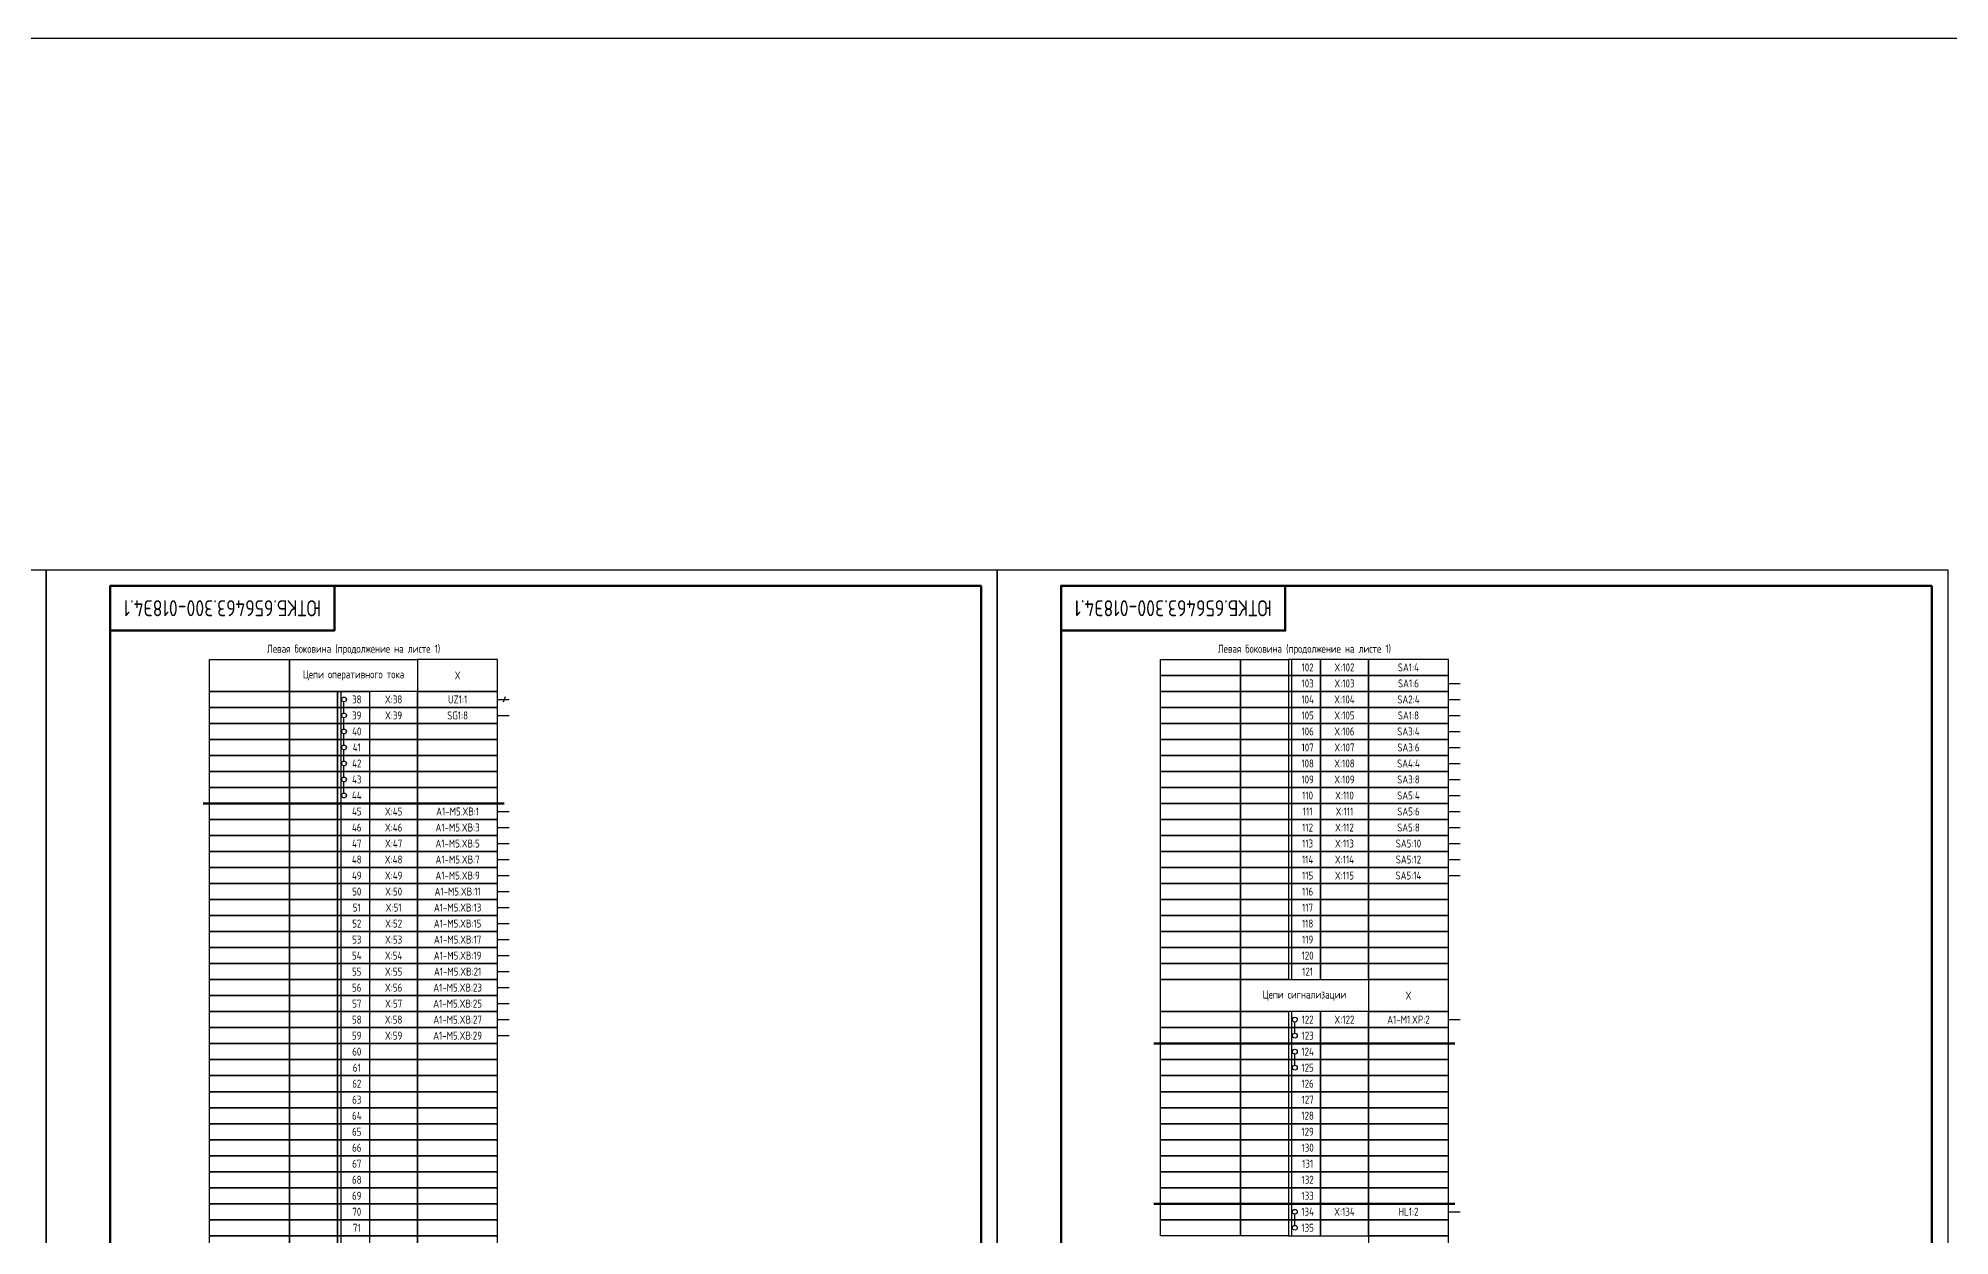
# Model space of a CAD drawing. Header units: millimetres. Extents: x -1036 to 2871, y -90 to 586.
# Drawn here: x 1974 to 2572, y 212 to 586 of the extents above; entities that cross this region are included whole.
import ezdxf

# ---------------------------------------------------------------- set-up
doc = ezdxf.new("R2010")
doc.units = ezdxf.units.MM
doc.styles.add('Gost_type_A', font='GOST_A.TTF')

# ---------------------------------------------------------------- blocks, each defined once
blk = doc.blocks.new('Штамп угловой верхний')
at = {"lineweight": 50}
blk.add_lwpolyline([(0, 0), (70, 0), (70, -14), (0, -14)], close=True, dxfattribs=at)

msp = doc.modelspace()

# ---------------------------------------------------------------- linework, layer by layer
for p, q in [((2366, 392), (2366, 292)), ((2415, 384.5), (2418.62, 384.5)), ((2070, 375.25), (2070, 378.75)), ((2118, 379.5), (2121.62, 379.5)), ((2120.33, 380.31), (2119.75, 378.69)), ((2415, 379.5), (2418.62, 379.5)), ((2070, 370.25), (2070, 373.75)), ((2118, 374.5), (2121.62, 374.5)), ((2415, 374.5), (2418.62, 374.5)), ((2070, 365.25), (2070, 368.75)), ((2415, 369.5), (2418.62, 369.5)), ((2415, 364.5), (2418.62, 364.5)), ((2070, 360.25), (2070, 363.75)), ((2070, 355.25), (2070, 358.75)), ((2415, 359.5), (2418.62, 359.5)), ((2070, 350.25), (2070, 353.75)), ((2415, 354.5), (2418.62, 354.5)), ((2069, 347), (2069, 282)), ((2415, 349.5), (2418.62, 349.5)), ((2118, 344.5), (2121.62, 344.5)), ((2415, 344.5), (2418.62, 344.5)), ((2118, 339.5), (2121.62, 339.5)), ((2118, 334.5), (2121.62, 334.5)), ((2415, 339.5), (2418.62, 339.5)), ((2415, 334.5), (2418.62, 334.5)), ((2118, 329.5), (2121.62, 329.5)), ((2415, 329.5), (2418.62, 329.5)), ((2118, 324.5), (2121.62, 324.5)), ((2415, 324.5), (2418.62, 324.5)), ((2118, 319.5), (2121.62, 319.5)), ((2118, 314.5), (2121.62, 314.5)), ((2118, 309.5), (2121.62, 309.5)), ((2118, 304.5), (2121.62, 304.5)), ((2118, 299.5), (2121.62, 299.5)), ((2118, 294.5), (2121.62, 294.5)), ((2118, 289.5), (2121.62, 289.5)), ((2069, 282), (2069, 162)), ((2118, 284.5), (2121.62, 284.5)), ((2366, 282), (2366, 212)), ((2118, 279.5), (2121.62, 279.5)), ((2367, 275.25), (2367, 278.75)), ((2415, 279.5), (2418.62, 279.5)), ((2118, 274.5), (2121.62, 274.5)), ((2367, 265.25), (2367, 268.75)), ((2367, 215.25), (2367, 218.75)), ((2415, 219.5), (2418.62, 219.5))]:
    msp.add_line(p, q)
at = {"lineweight": 50}
for p, q in [((2026, 347), (2120, 347)), ((2417, 272), (2323, 272)), ((2417, 222), (2323, 222))]:
    msp.add_line(p, q, dxfattribs=at)
for points in [[(-1036, 586), (2871, 586), (2871, -90), (-1036, -90)], [(1977, 420), (1977, 0), (1680, 0), (1680, 420)], [(2274, 420), (2274, 0), (1977, 0), (1977, 420)], [(2571, 420), (2571, 0), (2274, 0), (2274, 420)], [(2028, 392), (2053, 392), (2053, 382), (2028, 382)], [(2053, 392), (2093, 392), (2093, 382), (2053, 382)], [(2118, 392), (2093, 392), (2093, 382), (2118, 382)], [(2325, 392), (2350, 392), (2350, 387), (2325, 387)], [(2350, 392), (2365, 392), (2365, 387), (2350, 387)], [(2375, 392), (2365, 392), (2365, 387), (2375, 387)], [(2390, 392), (2375, 392), (2375, 387), (2390, 387)], [(2415, 392), (2390, 392), (2390, 387), (2415, 387)], [(2325, 387), (2350, 387), (2350, 382), (2325, 382)], [(2350, 387), (2365, 387), (2365, 382), (2350, 382)], [(2375, 387), (2365, 387), (2365, 382), (2375, 382)], [(2390, 387), (2375, 387), (2375, 382), (2390, 382)], [(2415, 387), (2390, 387), (2390, 382), (2415, 382)], [(2028, 382), (2053, 382), (2053, 377), (2028, 377)], [(2028, 377), (2053, 377), (2053, 372), (2028, 372)], [(2053, 382), (2068, 382), (2068, 377), (2053, 377)], [(2053, 377), (2068, 377), (2068, 372), (2053, 372)], [(2068, 382), (2078, 382), (2078, 377), (2068, 377)], [(2068, 377), (2078, 377), (2078, 372), (2068, 372)], [(2093, 382), (2078, 382), (2078, 377), (2093, 377)], [(2093, 377), (2078, 377), (2078, 372), (2093, 372)], [(2118, 382), (2093, 382), (2093, 377), (2118, 377)], [(2118, 377), (2093, 377), (2093, 372), (2118, 372)], [(2325, 382), (2350, 382), (2350, 377), (2325, 377)], [(2325, 377), (2350, 377), (2350, 372), (2325, 372)], [(2350, 382), (2365, 382), (2365, 377), (2350, 377)], [(2350, 377), (2365, 377), (2365, 372), (2350, 372)], [(2375, 382), (2365, 382), (2365, 377), (2375, 377)], [(2375, 377), (2365, 377), (2365, 372), (2375, 372)], [(2390, 382), (2375, 382), (2375, 377), (2390, 377)], [(2390, 377), (2375, 377), (2375, 372), (2390, 372)], [(2415, 382), (2390, 382), (2390, 377), (2415, 377)], [(2415, 377), (2390, 377), (2390, 372), (2415, 372)], [(2028, 372), (2053, 372), (2053, 367), (2028, 367)], [(2053, 372), (2068, 372), (2068, 367), (2053, 367)], [(2068, 372), (2078, 372), (2078, 367), (2068, 367)], [(2093, 372), (2078, 372), (2078, 367), (2093, 367)], [(2118, 372), (2093, 372), (2093, 367), (2118, 367)], [(2325, 372), (2350, 372), (2350, 367), (2325, 367)], [(2350, 372), (2365, 372), (2365, 367), (2350, 367)], [(2375, 372), (2365, 372), (2365, 367), (2375, 367)], [(2390, 372), (2375, 372), (2375, 367), (2390, 367)], [(2415, 372), (2390, 372), (2390, 367), (2415, 367)], [(2028, 367), (2053, 367), (2053, 362), (2028, 362)], [(2053, 367), (2068, 367), (2068, 362), (2053, 362)], [(2068, 367), (2078, 367), (2078, 362), (2068, 362)], [(2093, 367), (2078, 367), (2078, 362), (2093, 362)], [(2118, 367), (2093, 367), (2093, 362), (2118, 362)], [(2325, 367), (2350, 367), (2350, 362), (2325, 362)], [(2350, 367), (2365, 367), (2365, 362), (2350, 362)], [(2375, 367), (2365, 367), (2365, 362), (2375, 362)], [(2390, 367), (2375, 367), (2375, 362), (2390, 362)], [(2415, 367), (2390, 367), (2390, 362), (2415, 362)], [(2028, 362), (2053, 362), (2053, 357), (2028, 357)], [(2053, 362), (2068, 362), (2068, 357), (2053, 357)], [(2068, 362), (2078, 362), (2078, 357), (2068, 357)], [(2093, 362), (2078, 362), (2078, 357), (2093, 357)], [(2118, 362), (2093, 362), (2093, 357), (2118, 357)], [(2325, 362), (2350, 362), (2350, 357), (2325, 357)], [(2350, 362), (2365, 362), (2365, 357), (2350, 357)], [(2375, 362), (2365, 362), (2365, 357), (2375, 357)], [(2390, 362), (2375, 362), (2375, 357), (2390, 357)], [(2415, 362), (2390, 362), (2390, 357), (2415, 357)], [(2028, 357), (2053, 357), (2053, 352), (2028, 352)], [(2053, 357), (2068, 357), (2068, 352), (2053, 352)], [(2068, 357), (2078, 357), (2078, 352), (2068, 352)], [(2093, 357), (2078, 357), (2078, 352), (2093, 352)], [(2118, 357), (2093, 357), (2093, 352), (2118, 352)], [(2325, 357), (2350, 357), (2350, 352), (2325, 352)], [(2350, 357), (2365, 357), (2365, 352), (2350, 352)], [(2375, 357), (2365, 357), (2365, 352), (2375, 352)], [(2390, 357), (2375, 357), (2375, 352), (2390, 352)], [(2415, 357), (2390, 357), (2390, 352), (2415, 352)], [(2028, 352), (2053, 352), (2053, 347), (2028, 347)], [(2028, 347), (2053, 347), (2053, 342), (2028, 342)], [(2053, 352), (2068, 352), (2068, 347), (2053, 347)], [(2053, 347), (2068, 347), (2068, 342), (2053, 342)], [(2068, 352), (2078, 352), (2078, 347), (2068, 347)], [(2068, 347), (2078, 347), (2078, 342), (2068, 342)], [(2093, 352), (2078, 352), (2078, 347), (2093, 347)], [(2093, 347), (2078, 347), (2078, 342), (2093, 342)], [(2118, 352), (2093, 352), (2093, 347), (2118, 347)], [(2118, 347), (2093, 347), (2093, 342), (2118, 342)], [(2325, 352), (2350, 352), (2350, 347), (2325, 347)], [(2325, 347), (2350, 347), (2350, 342), (2325, 342)], [(2350, 352), (2365, 352), (2365, 347), (2350, 347)], [(2350, 347), (2365, 347), (2365, 342), (2350, 342)], [(2375, 352), (2365, 352), (2365, 347), (2375, 347)], [(2375, 347), (2365, 347), (2365, 342), (2375, 342)], [(2390, 352), (2375, 352), (2375, 347), (2390, 347)], [(2390, 347), (2375, 347), (2375, 342), (2390, 342)], [(2415, 352), (2390, 352), (2390, 347), (2415, 347)], [(2415, 347), (2390, 347), (2390, 342), (2415, 342)], [(2028, 342), (2053, 342), (2053, 337), (2028, 337)], [(2053, 342), (2068, 342), (2068, 337), (2053, 337)], [(2068, 342), (2078, 342), (2078, 337), (2068, 337)], [(2093, 342), (2078, 342), (2078, 337), (2093, 337)], [(2118, 342), (2093, 342), (2093, 337), (2118, 337)], [(2325, 342), (2350, 342), (2350, 337), (2325, 337)], [(2350, 342), (2365, 342), (2365, 337), (2350, 337)], [(2375, 342), (2365, 342), (2365, 337), (2375, 337)], [(2390, 342), (2375, 342), (2375, 337), (2390, 337)], [(2415, 342), (2390, 342), (2390, 337), (2415, 337)], [(2028, 337), (2053, 337), (2053, 332), (2028, 332)], [(2053, 337), (2068, 337), (2068, 332), (2053, 332)], [(2068, 337), (2078, 337), (2078, 332), (2068, 332)], [(2093, 337), (2078, 337), (2078, 332), (2093, 332)], [(2118, 337), (2093, 337), (2093, 332), (2118, 332)], [(2325, 337), (2350, 337), (2350, 332), (2325, 332)], [(2350, 337), (2365, 337), (2365, 332), (2350, 332)], [(2375, 337), (2365, 337), (2365, 332), (2375, 332)], [(2390, 337), (2375, 337), (2375, 332), (2390, 332)], [(2415, 337), (2390, 337), (2390, 332), (2415, 332)], [(2028, 332), (2053, 332), (2053, 327), (2028, 327)], [(2053, 332), (2068, 332), (2068, 327), (2053, 327)], [(2068, 332), (2078, 332), (2078, 327), (2068, 327)], [(2093, 332), (2078, 332), (2078, 327), (2093, 327)], [(2118, 332), (2093, 332), (2093, 327), (2118, 327)], [(2325, 332), (2350, 332), (2350, 327), (2325, 327)], [(2350, 332), (2365, 332), (2365, 327), (2350, 327)], [(2375, 332), (2365, 332), (2365, 327), (2375, 327)], [(2390, 332), (2375, 332), (2375, 327), (2390, 327)], [(2415, 332), (2390, 332), (2390, 327), (2415, 327)], [(2028, 327), (2053, 327), (2053, 322), (2028, 322)], [(2053, 327), (2068, 327), (2068, 322), (2053, 322)], [(2068, 327), (2078, 327), (2078, 322), (2068, 322)], [(2093, 327), (2078, 327), (2078, 322), (2093, 322)], [(2118, 327), (2093, 327), (2093, 322), (2118, 322)], [(2325, 327), (2350, 327), (2350, 322), (2325, 322)], [(2350, 327), (2365, 327), (2365, 322), (2350, 322)], [(2375, 327), (2365, 327), (2365, 322), (2375, 322)], [(2390, 327), (2375, 327), (2375, 322), (2390, 322)], [(2415, 327), (2390, 327), (2390, 322), (2415, 322)], [(2028, 322), (2053, 322), (2053, 317), (2028, 317)], [(2028, 317), (2053, 317), (2053, 312), (2028, 312)], [(2053, 322), (2068, 322), (2068, 317), (2053, 317)], [(2053, 317), (2068, 317), (2068, 312), (2053, 312)], [(2068, 322), (2078, 322), (2078, 317), (2068, 317)], [(2068, 317), (2078, 317), (2078, 312), (2068, 312)], [(2093, 322), (2078, 322), (2078, 317), (2093, 317)], [(2093, 317), (2078, 317), (2078, 312), (2093, 312)], [(2118, 322), (2093, 322), (2093, 317), (2118, 317)], [(2118, 317), (2093, 317), (2093, 312), (2118, 312)], [(2325, 322), (2350, 322), (2350, 317), (2325, 317)], [(2325, 317), (2350, 317), (2350, 312), (2325, 312)], [(2350, 322), (2365, 322), (2365, 317), (2350, 317)], [(2350, 317), (2365, 317), (2365, 312), (2350, 312)], [(2375, 322), (2365, 322), (2365, 317), (2375, 317)], [(2375, 317), (2365, 317), (2365, 312), (2375, 312)], [(2390, 322), (2375, 322), (2375, 317), (2390, 317)], [(2390, 317), (2375, 317), (2375, 312), (2390, 312)], [(2415, 322), (2390, 322), (2390, 317), (2415, 317)], [(2415, 317), (2390, 317), (2390, 312), (2415, 312)], [(2028, 312), (2053, 312), (2053, 307), (2028, 307)], [(2053, 312), (2068, 312), (2068, 307), (2053, 307)], [(2068, 312), (2078, 312), (2078, 307), (2068, 307)], [(2093, 312), (2078, 312), (2078, 307), (2093, 307)], [(2118, 312), (2093, 312), (2093, 307), (2118, 307)], [(2325, 312), (2350, 312), (2350, 307), (2325, 307)], [(2350, 312), (2365, 312), (2365, 307), (2350, 307)], [(2375, 312), (2365, 312), (2365, 307), (2375, 307)], [(2390, 312), (2375, 312), (2375, 307), (2390, 307)], [(2415, 312), (2390, 312), (2390, 307), (2415, 307)], [(2028, 307), (2053, 307), (2053, 302), (2028, 302)], [(2053, 307), (2068, 307), (2068, 302), (2053, 302)], [(2068, 307), (2078, 307), (2078, 302), (2068, 302)], [(2093, 307), (2078, 307), (2078, 302), (2093, 302)], [(2118, 307), (2093, 307), (2093, 302), (2118, 302)], [(2325, 307), (2350, 307), (2350, 302), (2325, 302)], [(2350, 307), (2365, 307), (2365, 302), (2350, 302)], [(2375, 307), (2365, 307), (2365, 302), (2375, 302)], [(2390, 307), (2375, 307), (2375, 302), (2390, 302)], [(2415, 307), (2390, 307), (2390, 302), (2415, 302)], [(2028, 302), (2053, 302), (2053, 297), (2028, 297)], [(2053, 302), (2068, 302), (2068, 297), (2053, 297)], [(2068, 302), (2078, 302), (2078, 297), (2068, 297)], [(2093, 302), (2078, 302), (2078, 297), (2093, 297)], [(2118, 302), (2093, 302), (2093, 297), (2118, 297)], [(2325, 302), (2350, 302), (2350, 297), (2325, 297)], [(2350, 302), (2365, 302), (2365, 297), (2350, 297)], [(2375, 302), (2365, 302), (2365, 297), (2375, 297)], [(2390, 302), (2375, 302), (2375, 297), (2390, 297)], [(2415, 302), (2390, 302), (2390, 297), (2415, 297)], [(2028, 297), (2053, 297), (2053, 292), (2028, 292)], [(2053, 297), (2068, 297), (2068, 292), (2053, 292)], [(2068, 297), (2078, 297), (2078, 292), (2068, 292)], [(2093, 297), (2078, 297), (2078, 292), (2093, 292)], [(2118, 297), (2093, 297), (2093, 292), (2118, 292)], [(2325, 297), (2350, 297), (2350, 292), (2325, 292)], [(2350, 297), (2365, 297), (2365, 292), (2350, 292)], [(2375, 297), (2365, 297), (2365, 292), (2375, 292)], [(2390, 297), (2375, 297), (2375, 292), (2390, 292)], [(2415, 297), (2390, 297), (2390, 292), (2415, 292)], [(2028, 292), (2053, 292), (2053, 287), (2028, 287)], [(2028, 287), (2053, 287), (2053, 282), (2028, 282)], [(2053, 292), (2068, 292), (2068, 287), (2053, 287)], [(2053, 287), (2068, 287), (2068, 282), (2053, 282)], [(2068, 292), (2078, 292), (2078, 287), (2068, 287)], [(2068, 287), (2078, 287), (2078, 282), (2068, 282)], [(2093, 292), (2078, 292), (2078, 287), (2093, 287)], [(2093, 287), (2078, 287), (2078, 282), (2093, 282)], [(2118, 292), (2093, 292), (2093, 287), (2118, 287)], [(2118, 287), (2093, 287), (2093, 282), (2118, 282)], [(2325, 292), (2350, 292), (2350, 282), (2325, 282)], [(2350, 292), (2390, 292), (2390, 282), (2350, 282)], [(2415, 292), (2390, 292), (2390, 282), (2415, 282)], [(2028, 282), (2053, 282), (2053, 277), (2028, 277)], [(2053, 282), (2068, 282), (2068, 277), (2053, 277)], [(2068, 282), (2078, 282), (2078, 277), (2068, 277)], [(2093, 282), (2078, 282), (2078, 277), (2093, 277)], [(2118, 282), (2093, 282), (2093, 277), (2118, 277)], [(2325, 282), (2350, 282), (2350, 277), (2325, 277)], [(2350, 282), (2365, 282), (2365, 277), (2350, 277)], [(2375, 282), (2365, 282), (2365, 277), (2375, 277)], [(2390, 282), (2375, 282), (2375, 277), (2390, 277)], [(2415, 282), (2390, 282), (2390, 277), (2415, 277)], [(2028, 277), (2053, 277), (2053, 272), (2028, 272)], [(2053, 277), (2068, 277), (2068, 272), (2053, 272)], [(2068, 277), (2078, 277), (2078, 272), (2068, 272)], [(2093, 277), (2078, 277), (2078, 272), (2093, 272)], [(2118, 277), (2093, 277), (2093, 272), (2118, 272)], [(2325, 277), (2350, 277), (2350, 272), (2325, 272)], [(2350, 277), (2365, 277), (2365, 272), (2350, 272)], [(2375, 277), (2365, 277), (2365, 272), (2375, 272)], [(2390, 277), (2375, 277), (2375, 272), (2390, 272)], [(2415, 277), (2390, 277), (2390, 272), (2415, 272)], [(2028, 272), (2053, 272), (2053, 267), (2028, 267)], [(2053, 272), (2068, 272), (2068, 267), (2053, 267)], [(2068, 272), (2078, 272), (2078, 267), (2068, 267)], [(2093, 272), (2078, 272), (2078, 267), (2093, 267)], [(2118, 272), (2093, 272), (2093, 267), (2118, 267)], [(2325, 272), (2350, 272), (2350, 267), (2325, 267)], [(2350, 272), (2365, 272), (2365, 267), (2350, 267)], [(2375, 272), (2365, 272), (2365, 267), (2375, 267)], [(2390, 272), (2375, 272), (2375, 267), (2390, 267)], [(2415, 272), (2390, 272), (2390, 267), (2415, 267)], [(2028, 267), (2053, 267), (2053, 262), (2028, 262)], [(2053, 267), (2068, 267), (2068, 262), (2053, 262)], [(2068, 267), (2078, 267), (2078, 262), (2068, 262)], [(2093, 267), (2078, 267), (2078, 262), (2093, 262)], [(2118, 267), (2093, 267), (2093, 262), (2118, 262)], [(2325, 267), (2350, 267), (2350, 262), (2325, 262)], [(2350, 267), (2365, 267), (2365, 262), (2350, 262)], [(2375, 267), (2365, 267), (2365, 262), (2375, 262)], [(2390, 267), (2375, 267), (2375, 262), (2390, 262)], [(2415, 267), (2390, 267), (2390, 262), (2415, 262)], [(2028, 262), (2053, 262), (2053, 257), (2028, 257)], [(2028, 257), (2053, 257), (2053, 252), (2028, 252)], [(2053, 262), (2068, 262), (2068, 257), (2053, 257)], [(2053, 257), (2068, 257), (2068, 252), (2053, 252)], [(2068, 262), (2078, 262), (2078, 257), (2068, 257)], [(2068, 257), (2078, 257), (2078, 252), (2068, 252)], [(2093, 262), (2078, 262), (2078, 257), (2093, 257)], [(2093, 257), (2078, 257), (2078, 252), (2093, 252)], [(2118, 262), (2093, 262), (2093, 257), (2118, 257)], [(2118, 257), (2093, 257), (2093, 252), (2118, 252)], [(2325, 262), (2350, 262), (2350, 257), (2325, 257)], [(2325, 257), (2350, 257), (2350, 252), (2325, 252)], [(2350, 262), (2365, 262), (2365, 257), (2350, 257)], [(2350, 257), (2365, 257), (2365, 252), (2350, 252)], [(2375, 262), (2365, 262), (2365, 257), (2375, 257)], [(2375, 257), (2365, 257), (2365, 252), (2375, 252)], [(2390, 262), (2375, 262), (2375, 257), (2390, 257)], [(2390, 257), (2375, 257), (2375, 252), (2390, 252)], [(2415, 262), (2390, 262), (2390, 257), (2415, 257)], [(2415, 257), (2390, 257), (2390, 252), (2415, 252)], [(2028, 252), (2053, 252), (2053, 247), (2028, 247)], [(2053, 252), (2068, 252), (2068, 247), (2053, 247)], [(2068, 252), (2078, 252), (2078, 247), (2068, 247)], [(2093, 252), (2078, 252), (2078, 247), (2093, 247)], [(2118, 252), (2093, 252), (2093, 247), (2118, 247)], [(2325, 252), (2350, 252), (2350, 247), (2325, 247)], [(2350, 252), (2365, 252), (2365, 247), (2350, 247)], [(2375, 252), (2365, 252), (2365, 247), (2375, 247)], [(2390, 252), (2375, 252), (2375, 247), (2390, 247)], [(2415, 252), (2390, 252), (2390, 247), (2415, 247)], [(2028, 247), (2053, 247), (2053, 242), (2028, 242)], [(2053, 247), (2068, 247), (2068, 242), (2053, 242)], [(2068, 247), (2078, 247), (2078, 242), (2068, 242)], [(2093, 247), (2078, 247), (2078, 242), (2093, 242)], [(2118, 247), (2093, 247), (2093, 242), (2118, 242)], [(2325, 247), (2350, 247), (2350, 242), (2325, 242)], [(2350, 247), (2365, 247), (2365, 242), (2350, 242)], [(2375, 247), (2365, 247), (2365, 242), (2375, 242)], [(2390, 247), (2375, 247), (2375, 242), (2390, 242)], [(2415, 247), (2390, 247), (2390, 242), (2415, 242)], [(2028, 242), (2053, 242), (2053, 237), (2028, 237)], [(2053, 242), (2068, 242), (2068, 237), (2053, 237)], [(2068, 242), (2078, 242), (2078, 237), (2068, 237)], [(2093, 242), (2078, 242), (2078, 237), (2093, 237)], [(2118, 242), (2093, 242), (2093, 237), (2118, 237)], [(2325, 242), (2350, 242), (2350, 237), (2325, 237)], [(2350, 242), (2365, 242), (2365, 237), (2350, 237)], [(2375, 242), (2365, 242), (2365, 237), (2375, 237)], [(2390, 242), (2375, 242), (2375, 237), (2390, 237)], [(2415, 242), (2390, 242), (2390, 237), (2415, 237)], [(2028, 237), (2053, 237), (2053, 232), (2028, 232)], [(2053, 237), (2068, 237), (2068, 232), (2053, 232)], [(2068, 237), (2078, 237), (2078, 232), (2068, 232)], [(2093, 237), (2078, 237), (2078, 232), (2093, 232)], [(2118, 237), (2093, 237), (2093, 232), (2118, 232)], [(2325, 237), (2350, 237), (2350, 232), (2325, 232)], [(2350, 237), (2365, 237), (2365, 232), (2350, 232)], [(2375, 237), (2365, 237), (2365, 232), (2375, 232)], [(2390, 237), (2375, 237), (2375, 232), (2390, 232)], [(2415, 237), (2390, 237), (2390, 232), (2415, 232)], [(2028, 232), (2053, 232), (2053, 227), (2028, 227)], [(2028, 227), (2053, 227), (2053, 222), (2028, 222)], [(2053, 232), (2068, 232), (2068, 227), (2053, 227)], [(2053, 227), (2068, 227), (2068, 222), (2053, 222)], [(2068, 232), (2078, 232), (2078, 227), (2068, 227)], [(2068, 227), (2078, 227), (2078, 222), (2068, 222)], [(2093, 232), (2078, 232), (2078, 227), (2093, 227)], [(2093, 227), (2078, 227), (2078, 222), (2093, 222)], [(2118, 232), (2093, 232), (2093, 227), (2118, 227)], [(2118, 227), (2093, 227), (2093, 222), (2118, 222)], [(2325, 232), (2350, 232), (2350, 227), (2325, 227)], [(2325, 227), (2350, 227), (2350, 222), (2325, 222)], [(2350, 232), (2365, 232), (2365, 227), (2350, 227)], [(2350, 227), (2365, 227), (2365, 222), (2350, 222)], [(2375, 232), (2365, 232), (2365, 227), (2375, 227)], [(2375, 227), (2365, 227), (2365, 222), (2375, 222)], [(2390, 232), (2375, 232), (2375, 227), (2390, 227)], [(2390, 227), (2375, 227), (2375, 222), (2390, 222)], [(2415, 232), (2390, 232), (2390, 227), (2415, 227)], [(2415, 227), (2390, 227), (2390, 222), (2415, 222)], [(2028, 222), (2053, 222), (2053, 217), (2028, 217)], [(2053, 222), (2068, 222), (2068, 217), (2053, 217)], [(2068, 222), (2078, 222), (2078, 217), (2068, 217)], [(2093, 222), (2078, 222), (2078, 217), (2093, 217)], [(2118, 222), (2093, 222), (2093, 217), (2118, 217)], [(2325, 222), (2350, 222), (2350, 217), (2325, 217)], [(2350, 222), (2365, 222), (2365, 217), (2350, 217)], [(2375, 222), (2365, 222), (2365, 217), (2375, 217)], [(2390, 222), (2375, 222), (2375, 217), (2390, 217)], [(2415, 222), (2390, 222), (2390, 217), (2415, 217)], [(2028, 217), (2053, 217), (2053, 212), (2028, 212)], [(2053, 217), (2068, 217), (2068, 212), (2053, 212)], [(2068, 217), (2078, 217), (2078, 212), (2068, 212)], [(2093, 217), (2078, 217), (2078, 212), (2093, 212)], [(2118, 217), (2093, 217), (2093, 212), (2118, 212)], [(2325, 217), (2350, 217), (2350, 212), (2325, 212)], [(2350, 217), (2365, 217), (2365, 212), (2350, 212)], [(2375, 217), (2365, 217), (2365, 212), (2375, 212)], [(2390, 217), (2375, 217), (2375, 212), (2390, 212)], [(2415, 217), (2390, 217), (2390, 212), (2415, 212)], [(2028, 212), (2053, 212), (2053, 207), (2028, 207)], [(2053, 212), (2068, 212), (2068, 207), (2053, 207)], [(2068, 212), (2078, 212), (2078, 207), (2068, 207)], [(2093, 212), (2078, 212), (2078, 207), (2093, 207)], [(2118, 212), (2093, 212), (2093, 207), (2118, 207)], [(2415, 212), (2390, 212), (2390, 202), (2415, 202)]]:
    msp.add_lwpolyline(points, close=True)
for points in [[(2269, 415), (2269, 5), (1997, 5), (1997, 415)], [(2566, 415), (2566, 5), (2294, 5), (2294, 415)]]:
    msp.add_lwpolyline(points, close=True, dxfattribs=at)
msp.add_lwpolyline([(2068, 347), (2068, 382), (2069, 382), (2069, 347)])
for centre in [(2070, 379.5), (2070, 374.5), (2070, 369.5), (2070, 364.5), (2070, 359.5), (2070, 354.5), (2070, 349.5), (2367, 279.5), (2367, 274.5), (2367, 269.5), (2367, 264.5), (2367, 219.5), (2367, 214.5)]:
    msp.add_circle(centre, 0.75)

# ---------------------------------------------------------------- block references
for p in [(1997, 415), (2294, 415)]:
    msp.add_blockref('Штамп угловой верхний', p)

# ---------------------------------------------------------------- texts
at = {"char_height": 5, "width": 70, "attachment_point": 5, "rotation": 180, "style": 'Gost_type_A'}
for insert in [(2032, 408), (2329, 408)]:
    msp.add_mtext('ЮТКБ.656463.300-018Э4.1', dxfattribs=dict(at, insert=insert))
at = {"char_height": 2.5, "attachment_point": 5, "style": 'Gost_type_A'}
for s, insert, width in [('Левая боковина (продолжение на листе 1)', (2073, 395), 90), ('Левая боковина (продолжение на листе 1)', (2370, 395), 90), ('Цепи оперативного тока', (2073, 387), 40), ('X', (2105.5, 387), 25), ('SA1:4', (2402.5, 389.5), 25), ('SA1:6', (2402.5, 384.5), 25), ('UZ1:1', (2105.5, 379.5), 25), ('SA2:4', (2402.5, 379.5), 25), ('SG1:8', (2105.5, 374.5), 25), ('SA3:4', (2402.5, 369.5), 25), ('SA1:8', (2402.5, 374.5), 25), ('SA3:6', (2402.5, 364.5), 25), ('SA4:4', (2402.5, 359.5), 25), ('SA3:8', (2402.5, 354.5), 25), ('SA5:4', (2402.5, 349.5), 25), ('A1-M5.XВ:3', (2105.5, 339.5), 25), ('A1-M5.XВ:1', (2105.5, 344.5), 25), ('SA5:8', (2402.5, 339.5), 25), ('SA5:6', (2402.5, 344.5), 25), ('A1-M5.XВ:5', (2105.5, 334.5), 25), ('SA5:10', (2402.5, 334.5), 25), ('A1-M5.XВ:7', (2105.5, 329.5), 25), ('SA5:12', (2402.5, 329.5), 25), ('A1-M5.XВ:9', (2105.5, 324.5), 25), ('SA5:14', (2402.5, 324.5), 25), ('A1-M5.XВ:11', (2105.5, 319.5), 25), ('A1-M5.XВ:15', (2105.5, 309.5), 25), ('A1-M5.XВ:13', (2105.5, 314.5), 25), ('A1-M5.XВ:17', (2105.5, 304.5), 25), ('A1-M5.XВ:19', (2105.5, 299.5), 25), ('A1-M5.XВ:21', (2105.5, 294.5), 25), ('A1-M5.XВ:23', (2105.5, 289.5), 25), ('Цепи сигнализации', (2370, 287), 40), ('X', (2402.5, 287), 25), ('A1-M5.XВ:25', (2105.5, 284.5), 25), ('A1-M5.XВ:27', (2105.5, 279.5), 25), ('A1-M1.XP:2', (2402.5, 279.5), 25), ('A1-M5.XВ:29', (2105.5, 274.5), 25), ('HL1:2', (2402.5, 219.5), 25)]:
    msp.add_mtext(s, dxfattribs=dict(at, insert=insert, width=width))
at = {"ltscale": 10, "char_height": 2.5, "attachment_point": 5, "style": 'Gost_type_A'}
for s, insert, width in [('102', (2371, 389.5), 8), ('X:102', (2382.5, 389.5), 15), ('103', (2371, 384.5), 8), ('X:103', (2382.5, 384.5), 15), ('38', (2074, 379.5), 8), ('X:38', (2085.5, 379.5), 15), ('104', (2371, 379.5), 8), ('X:104', (2382.5, 379.5), 15), ('39', (2074, 374.5), 8), ('40', (2074, 369.5), 8), ('X:39', (2085.5, 374.5), 15), ('105', (2371, 374.5), 8), ('106', (2371, 369.5), 8), ('X:105', (2382.5, 374.5), 15), ('X:106', (2382.5, 369.5), 15), ('41', (2074, 364.5), 8), ('107', (2371, 364.5), 8), ('X:107', (2382.5, 364.5), 15), ('42', (2074, 359.5), 8), ('108', (2371, 359.5), 8), ('X:108', (2382.5, 359.5), 15), ('43', (2074, 354.5), 8), ('109', (2371, 354.5), 8), ('X:109', (2382.5, 354.5), 15), ('44', (2074, 349.5), 8), ('110', (2371, 349.5), 8), ('X:110', (2382.5, 349.5), 15), ('45', (2074, 344.5), 8), ('46', (2074, 339.5), 8), ('X:45', (2085.5, 344.5), 15), ('X:46', (2085.5, 339.5), 15), ('112', (2371, 339.5), 8), ('111', (2371, 344.5), 8), ('X:112', (2382.5, 339.5), 15), ('X:111', (2382.5, 344.5), 15), ('47', (2074, 334.5), 8), ('X:47', (2085.5, 334.5), 15), ('113', (2371, 334.5), 8), ('X:113', (2382.5, 334.5), 15), ('48', (2074, 329.5), 8), ('X:48', (2085.5, 329.5), 15), ('114', (2371, 329.5), 8), ('X:114', (2382.5, 329.5), 15), ('49', (2074, 324.5), 8), ('X:49', (2085.5, 324.5), 15), ('115', (2371, 324.5), 8), ('X:115', (2382.5, 324.5), 15), ('50', (2074, 319.5), 8), ('X:50', (2085.5, 319.5), 15), ('116', (2371, 319.5), 8), ('52', (2074, 309.5), 8), ('51', (2074, 314.5), 8), ('X:52', (2085.5, 309.5), 15), ('X:51', (2085.5, 314.5), 15), ('118', (2371, 309.5), 8), ('117', (2371, 314.5), 8), ('53', (2074, 304.5), 8), ('X:53', (2085.5, 304.5), 15), ('119', (2371, 304.5), 8), ('54', (2074, 299.5), 8), ('X:54', (2085.5, 299.5), 15), ('120', (2371, 299.5), 8), ('55', (2074, 294.5), 8), ('X:55', (2085.5, 294.5), 15), ('121', (2371, 294.5), 8), ('56', (2074, 289.5), 8), ('X:56', (2085.5, 289.5), 15), ('58', (2074, 279.5), 8), ('57', (2074, 284.5), 8), ('X:58', (2085.5, 279.5), 15), ('X:57', (2085.5, 284.5), 15), ('122', (2371, 279.5), 8), ('X:122', (2382.5, 279.5), 15), ('59', (2074, 274.5), 8), ('X:59', (2085.5, 274.5), 15), ('123', (2371, 274.5), 8), ('60', (2074, 269.5), 8), ('124', (2371, 269.5), 8), ('61', (2074, 264.5), 8), ('125', (2371, 264.5), 8), ('62', (2074, 259.5), 8), ('126', (2371, 259.5), 8), ('63', (2074, 254.5), 8), ('127', (2371, 254.5), 8), ('64', (2074, 249.5), 8), ('65', (2074, 244.5), 8), ('128', (2371, 249.5), 8), ('129', (2371, 244.5), 8), ('66', (2074, 239.5), 8), ('130', (2371, 239.5), 8), ('67', (2074, 234.5), 8), ('131', (2371, 234.5), 8), ('68', (2074, 229.5), 8), ('132', (2371, 229.5), 8), ('69', (2074, 224.5), 8), ('133', (2371, 224.5), 8), ('70', (2074, 219.5), 8), ('71', (2074, 214.5), 8), ('134', (2371, 219.5), 8), ('135', (2371, 214.5), 8), ('X:134', (2382.5, 219.5), 15)]:
    msp.add_mtext(s, dxfattribs=dict(at, insert=insert, width=width))

doc.saveas('drawing.dxf')
